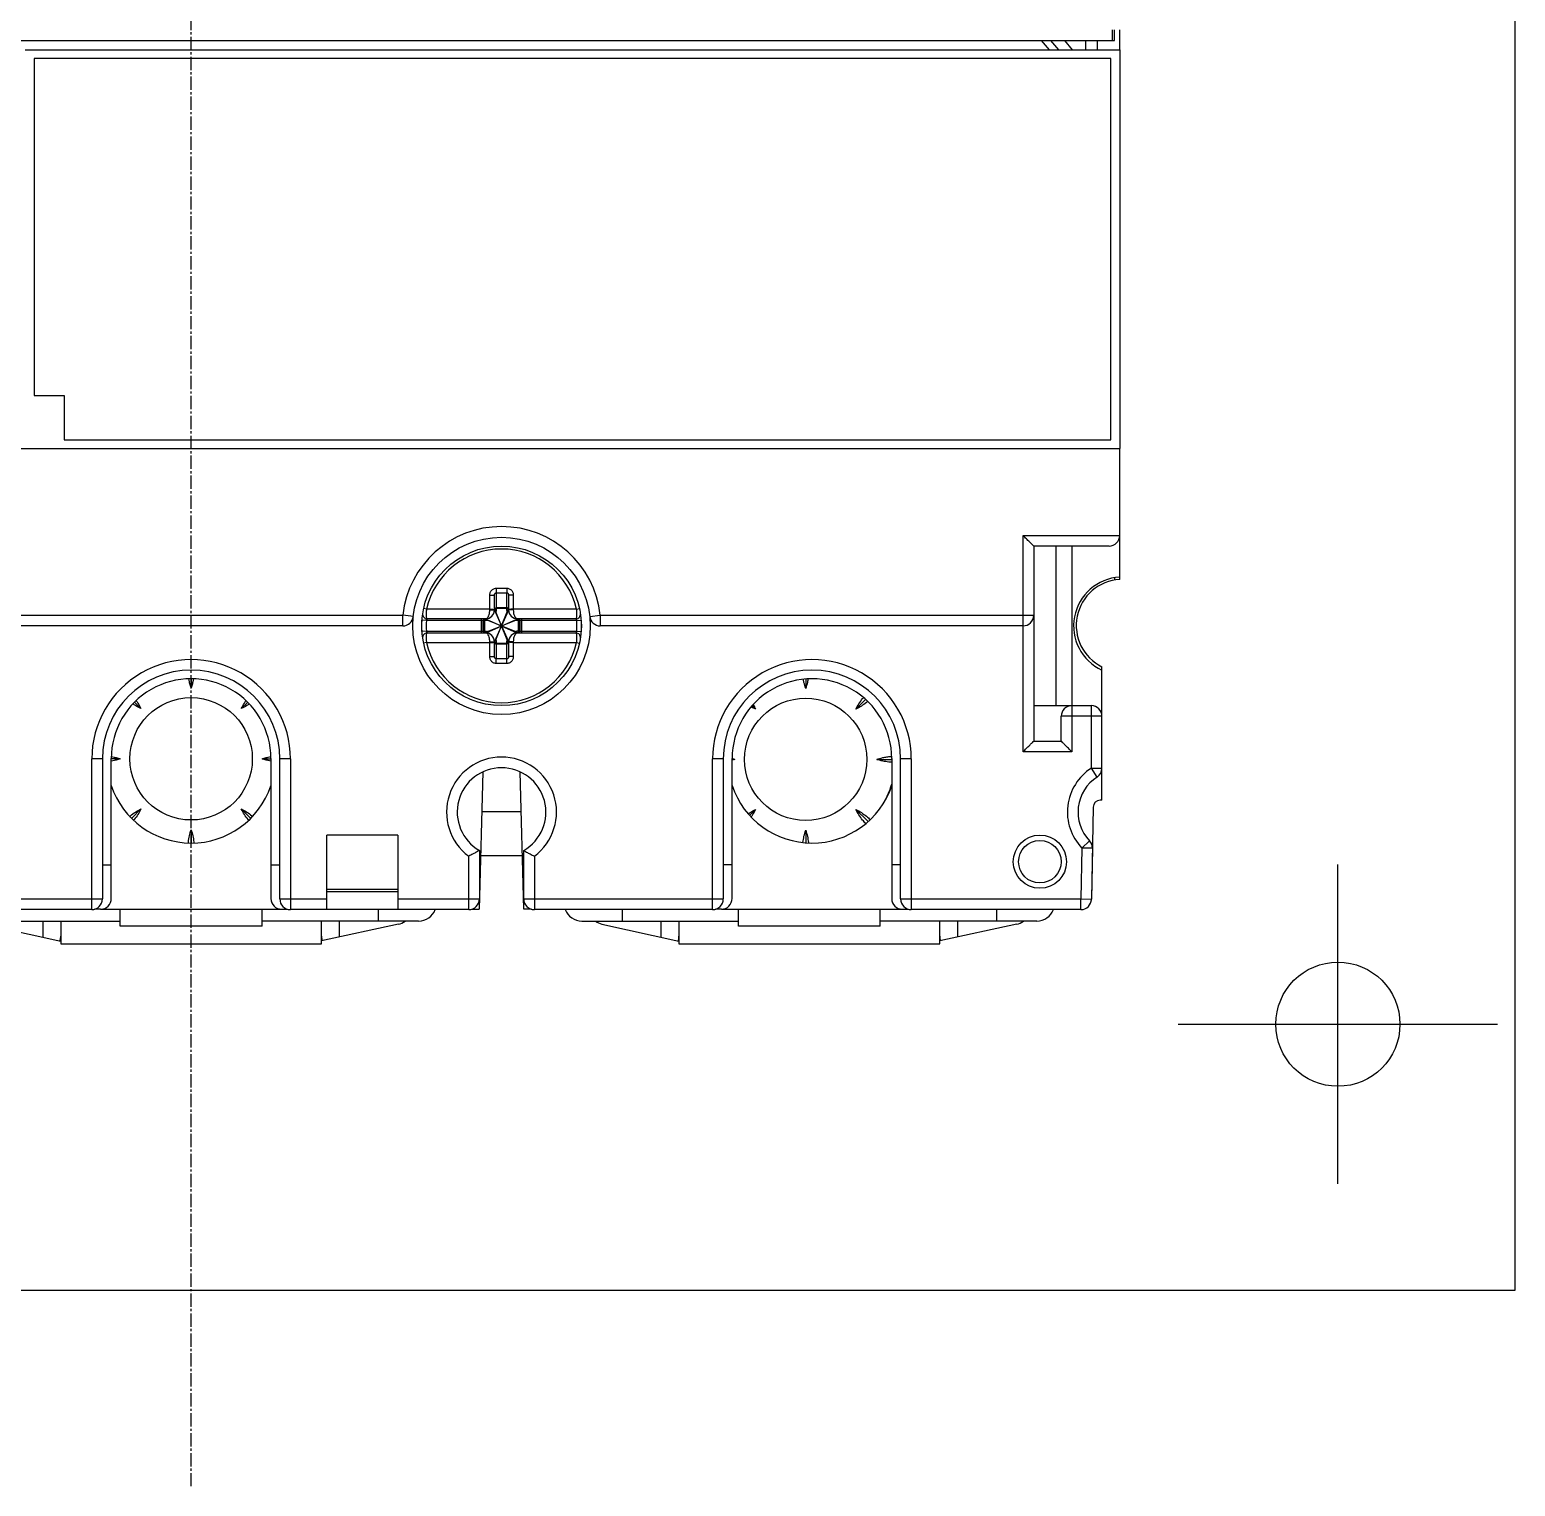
# Model space of a CAD drawing. Header units: millimetres. Extents: x -279 to 279, y -124 to 124.
# Drawn here: x 187.5 to 271.3, y -122.8 to -40.6 of the extents above; entities that cross this region are included whole.
import ezdxf

# ---------------------------------------------------------------- set-up
doc = ezdxf.new("R2010")
doc.units = ezdxf.units.MM
doc.linetypes.add('AXES2', pattern=[1.125, 0.75, -0.125, 0.125, -0.125])
doc.layers.add('AXE', color=80, linetype='AXES2')

msp = doc.modelspace()

# ---------------------------------------------------------------- linework, layer by layer
for p, q in [((248.576, -41.232), (248.576, -40.632)), ((248.676, -41.232), (248.676, -40.632)), ((248.976, -41.754), (248.976, -40.632)), ((144.676, -41.232), (248.576, -41.232)), ((187.276, -41.759), (248.976, -41.759)), ((244.556, -41.232), (244.998, -41.759)), ((245.539, -41.759), (245.097, -41.232)), ((246.323, -41.759), (245.881, -41.232)), ((247.056, -41.232), (247.056, -41.754)), ((247.726, -41.754), (247.726, -41.232)), ((248.576, -41.232), (248.676, -41.232)), ((248.976, -41.759), (248.976, -64.259)), ((248.476, -42.259), (187.776, -42.259)), ((187.776, -42.259), (187.776, -61.259)), ((248.476, -63.759), (248.476, -42.259)), ((187.776, -61.259), (189.476, -61.259)), ((189.476, -61.259), (189.476, -63.759)), ((183.976, -64.259), (248.976, -64.259)), ((189.476, -63.759), (248.476, -63.759)), ((248.976, -71.508), (248.976, -64.254)), ((243.526, -69.154), (248.976, -69.154)), ((243.526, -81.354), (243.526, -69.154)), ((248.376, -69.754), (244.126, -69.754)), ((244.126, -69.754), (244.126, -80.754)), ((245.376, -69.754), (245.376, -78.754)), ((246.271, -69.754), (246.271, -78.754)), ((248.677, -71.543), (248.677, -71.669)), ((248.976, -71.634), (248.976, -71.508)), ((213.726, -73.354), (213.726, -72.55)), ((213.826, -72.387), (213.826, -73.309)), ((214.426, -73.309), (214.426, -72.387)), ((214.526, -72.55), (214.526, -73.354)), ((149.694, -73.654), (208.559, -73.654)), ((209.155, -73.718), (208.559, -73.654)), ((208.559, -74.254), (208.559, -73.654)), ((209.896, -73.318), (209.733, -73.282)), ((213.464, -73.354), (213.726, -73.354)), ((214.512, -75.121), (213.741, -73.387)), ((213.741, -75.121), (214.512, -73.387)), ((214.445, -75.05), (213.808, -73.457)), ((213.808, -75.05), (214.445, -73.457)), ((214.426, -73.239), (213.826, -73.239)), ((214.426, -73.281), (213.826, -73.281)), ((214.789, -73.354), (214.526, -73.354)), ((218.357, -73.318), (218.52, -73.282)), ((219.098, -73.718), (219.694, -73.654)), ((219.694, -73.654), (244.126, -73.654)), ((219.694, -73.654), (219.694, -74.254)), ((208.559, -74.254), (149.694, -74.254)), ((209.887, -73.954), (209.638, -73.936)), ((209.638, -74.571), (209.638, -73.936)), ((213.182, -73.954), (209.887, -73.954)), ((213.226, -73.854), (209.926, -73.854)), ((212.996, -74.654), (212.996, -73.854)), ((213.093, -74.554), (213.093, -73.954)), ((213.115, -73.954), (213.115, -74.554)), ((213.167, -73.954), (213.167, -74.554)), ((213.259, -73.868), (214.994, -74.639)), ((213.259, -74.639), (214.994, -73.868)), ((213.33, -73.935), (214.923, -74.572)), ((213.33, -74.572), (214.923, -73.935)), ((218.326, -73.854), (215.026, -73.854)), ((218.366, -73.954), (215.071, -73.954)), ((215.086, -74.554), (215.086, -73.954)), ((215.138, -74.554), (215.138, -73.954)), ((215.16, -73.954), (215.16, -74.554)), ((215.257, -73.854), (215.257, -74.654)), ((218.366, -73.954), (218.615, -73.936)), ((218.615, -73.936), (218.615, -74.571)), ((243.526, -74.254), (219.694, -74.254)), ((209.887, -74.554), (209.638, -74.571)), ((209.896, -75.19), (209.733, -75.226)), ((209.887, -74.554), (213.182, -74.554)), ((209.926, -74.654), (213.226, -74.654)), ((213.464, -75.154), (213.726, -75.154)), ((213.726, -75.958), (213.726, -75.154)), ((213.826, -75.198), (213.826, -76.12)), ((213.826, -75.227), (214.426, -75.227)), ((213.826, -75.269), (214.426, -75.269)), ((214.426, -76.12), (214.426, -75.198)), ((214.789, -75.154), (214.526, -75.154)), ((214.526, -75.154), (214.526, -75.958)), ((215.026, -74.654), (218.326, -74.654)), ((215.071, -74.554), (218.366, -74.554)), ((218.357, -75.19), (218.52, -75.226)), ((218.366, -74.554), (218.615, -74.571)), ((247.976, -76.752), (247.976, -76.561)), ((247.976, -82.275), (247.976, -76.752)), ((196.626, -77.232), (196.626, -77.75)), ((231.273, -77.248), (231.273, -77.78)), ((193.434, -78.56), (193.796, -78.922)), ((199.456, -78.922), (199.817, -78.562)), ((234.103, -78.952), (234.649, -78.406)), ((228.25, -78.76), (228.443, -78.952)), ((244.126, -78.754), (247.376, -78.754)), ((247.976, -79.354), (245.676, -79.354)), ((245.676, -80.754), (245.676, -79.354)), ((246.276, -78.754), (246.276, -81.354)), ((247.376, -82.275), (247.376, -78.754)), ((244.126, -80.754), (245.676, -80.754)), ((191.626, -81.754), (191.026, -81.754)), ((191.026, -90.254), (191.026, -81.754)), ((191.626, -81.754), (191.626, -89.654)), ((192.124, -89.632), (192.124, -81.732)), ((192.624, -81.752), (192.124, -81.752)), ((200.629, -81.752), (201.124, -81.752)), ((201.124, -81.732), (201.124, -89.632)), ((202.226, -81.754), (201.626, -81.754)), ((201.626, -89.654), (201.626, -81.754)), ((202.226, -81.754), (202.226, -90.254)), ((226.626, -81.754), (226.026, -81.754)), ((226.026, -90.254), (226.026, -81.754)), ((226.626, -81.754), (226.626, -89.654)), ((227.124, -89.632), (227.124, -81.732)), ((227.271, -81.782), (227.124, -81.782)), ((235.275, -81.782), (236.124, -81.782)), ((236.124, -81.732), (236.124, -89.632)), ((237.226, -81.754), (236.626, -81.754)), ((236.626, -89.654), (236.626, -81.754)), ((237.226, -81.754), (237.226, -90.254)), ((246.276, -81.354), (243.526, -81.354)), ((213.073, -82.489), (212.871, -90.232)), ((215.382, -90.232), (215.179, -82.489)), ((247.376, -82.275), (247.976, -82.275)), ((247.702, -82.779), (247.376, -82.275)), ((247.976, -84.082), (247.976, -82.275)), ((193.796, -84.582), (193.268, -85.111)), ((199.456, -84.582), (199.985, -85.111)), ((247.482, -84.475), (247.392, -89.643)), ((247.976, -84.082), (247.882, -84.082)), ((213.015, -84.732), (215.238, -84.732)), ((228.443, -84.612), (228.111, -84.944)), ((234.103, -84.612), (234.787, -85.296)), ((196.626, -85.754), (196.626, -86.502)), ((208.276, -86.054), (204.276, -86.054)), ((204.276, -90.254), (204.276, -86.054)), ((208.276, -86.054), (208.276, -90.254)), ((231.273, -85.784), (231.273, -86.488)), ((212.876, -86.919), (212.876, -89.654)), ((215.376, -89.654), (215.376, -86.919)), ((246.837, -86.785), (246.787, -89.654)), ((247.272, -86.372), (246.837, -86.785)), ((247.437, -86.795), (246.837, -86.785)), ((247.437, -86.795), (247.387, -89.664)), ((191.626, -87.732), (192.124, -87.732)), ((201.124, -87.732), (201.626, -87.732)), ((212.276, -90.254), (212.276, -87.241)), ((215.303, -87.232), (212.949, -87.232)), ((215.976, -87.241), (215.976, -90.254)), ((227.124, -87.732), (226.626, -87.732)), ((236.626, -87.732), (236.124, -87.732)), ((204.276, -89.1), (208.276, -89.1)), ((208.276, -89.247), (204.276, -89.247)), ((180.376, -89.654), (191.626, -89.654)), ((191.026, -90.254), (180.976, -90.254)), ((191.524, -90.232), (191.185, -90.232)), ((201.724, -90.252), (191.524, -90.252)), ((192.626, -91.182), (192.626, -90.252)), ((200.626, -91.182), (200.626, -90.252)), ((201.626, -89.654), (204.276, -89.654)), ((201.724, -90.232), (202.068, -90.232)), ((204.276, -90.254), (202.226, -90.254)), ((204.276, -90.232), (208.276, -90.232)), ((207.177, -90.232), (207.177, -90.907)), ((208.276, -89.654), (212.876, -89.654)), ((212.276, -90.254), (208.276, -90.254)), ((212.435, -90.232), (212.871, -90.232)), ((215.376, -89.654), (226.626, -89.654)), ((215.818, -90.232), (215.382, -90.232)), ((226.026, -90.254), (215.976, -90.254)), ((220.929, -90.254), (220.929, -90.907)), ((226.524, -90.232), (226.185, -90.232)), ((236.723, -90.252), (226.524, -90.252)), ((227.479, -91.182), (227.479, -90.252)), ((235.479, -91.182), (235.479, -90.252)), ((236.626, -89.654), (246.787, -89.654)), ((236.724, -90.232), (237.068, -90.232)), ((246.787, -90.254), (237.226, -90.254)), ((242.03, -90.254), (242.03, -90.907)), ((246.787, -89.654), (247.387, -89.664)), ((246.787, -90.254), (246.787, -89.654)), ((183.801, -90.907), (192.626, -90.907)), ((184.935, -91.068), (189.276, -92.03)), ((188.276, -91.808), (188.276, -90.907)), ((189.276, -90.907), (189.276, -92.182)), ((200.626, -91.182), (192.626, -91.182)), ((209.451, -90.907), (200.626, -90.907)), ((203.976, -92.182), (203.976, -90.907)), ((208.317, -91.079), (203.976, -92.009)), ((204.976, -90.907), (204.976, -91.795)), ((218.654, -90.907), (227.479, -90.907)), ((219.788, -91.068), (224.129, -92.03)), ((223.129, -91.808), (223.129, -90.907)), ((224.129, -90.907), (224.129, -92.182)), ((235.479, -91.182), (227.479, -91.182)), ((244.304, -90.907), (235.479, -90.907)), ((238.829, -92.182), (238.829, -90.907)), ((243.17, -91.079), (238.829, -92.009)), ((239.829, -90.907), (239.829, -91.795)), ((189.276, -92.182), (203.976, -92.182)), ((224.129, -92.182), (238.829, -92.182))]:
    msp.add_line(p, q)
at = {"color": 6}
for p, q in [((261.276, -105.719), (261.276, -87.719)), ((252.276, -96.719), (270.276, -96.719))]:
    msp.add_line(p, q, dxfattribs=at)
at = {"color": 7}
msp.add_lwpolyline([(-278.724, -111.719), (271.276, -111.719), (271.276, 108.281), (-278.724, 108.281)], close=True, dxfattribs=at)
for centre, radius in [((214.126, -74.254), 5), ((214.126, -74.254), 4.5), ((196.626, -81.752), 3.45), ((231.273, -81.782), 3.45), ((244.476, -87.554), 1.5), ((244.476, -87.554), 1.2)]:
    msp.add_circle(centre, radius)
msp.add_circle((261.276, -96.719), 3.5, dxfattribs=at)
for centre, radius, start, end in [((214.126, -74.254), 5.6, 6.15064, 173.84936), ((248.376, -69.154), 0.6, -90, 0), ((214.126, -74.254), 4.333, 12.47309, 167.52691), ((249.126, -74.254), 2.75, 93.12678, -114.71985), ((249.127, -74.23), 2.6, 93.31752, -116.26191), ((209.926, -73.604), 0.25, 171.20259, -90), ((213.226, -73.354), 0.5, -90, 0), ((215.026, -73.354), 0.5, 180, -90), ((218.326, -73.604), 0.25, -90.00004, 8.79727), ((243.526, -73.654), 0.6, -90, 0), ((208.559, -73.654), 0.6, -90, -6.15064), ((214.126, -74.254), 4.25, 175.95223, -175.95223), ((214.126, -74.254), 4.25, -4.04777, 4.04777), ((219.694, -73.654), 0.6, -173.84936, -90), ((209.926, -74.904), 0.25, 89.99996, -171.20273), ((214.126, -74.254), 4.333, -167.52691, -12.47309), ((213.226, -75.154), 0.5, 0, 90), ((215.026, -75.154), 0.5, 90, 180), ((218.326, -74.904), 0.25, -8.79741, 90), ((196.626, -81.754), 5.6, 0, -179.99938), ((231.626, -81.754), 5.6, 0, -179.99938), ((196.626, -81.754), 5, 0, -180), ((231.626, -81.754), 5, 0, -180), ((196.624, -81.732), 4.5, -0.00001, -179.99616), ((231.624, -81.732), 4.5, -0.00001, -179.99616), ((246.276, -79.354), 0.6, 90, 180), ((247.376, -79.354), 0.6, 0, 90), ((214.126, -84.754), 3.1, -53.36079, -126.63921), ((214.126, -84.754), 2.5, -60, -120), ((248.976, -84.754), 2.95, 122.84513, -136.49116), ((248.976, -84.754), 2.35, 122.84532, -136.49111), ((247.376, -82.275), 0.6, -57.15468, 0), ((196.626, -81.752), 4.75, -161.42959, -18.72993), ((231.626, -81.752), 4.75, -161.42959, -18.72993), ((231.273, -81.782), 5.05, -25.8936, -16.07805), ((231.273, -81.782), 5.051, -25.53141, -16.13173), ((247.882, -84.482), 0.4, 90, 179.24815), ((246.837, -86.785), 0.6, -1, 43.50889), ((191.026, -89.654), 0.6, -90, 0), ((191.524, -89.632), 0.6, -90.05137, 0), ((201.724, -89.632), 0.6, -179.99968, -90.05105), ((202.226, -89.654), 0.6, 180, -90), ((209.451, -89.907), 1, -89.9998, -20.29161), ((212.276, -89.654), 0.6, -90, 0), ((215.976, -89.654), 0.6, 180, -90), ((218.654, -89.907), 1, -159.71201, -90), ((226.026, -89.654), 0.6, -90, 0), ((226.524, -89.632), 0.6, -90.05128, 0), ((236.724, -89.632), 0.6, -179.99968, -90.10037), ((237.226, -89.654), 0.6, 180, -90), ((244.304, -89.907), 1, -89.9998, -20.28801), ((246.787, -89.654), 0.6, -90, -1), ((246.792, -89.632), 0.6, -16.16938, -0.99996), ((208.101, -90.102), 1, -77.56824, -53.61747), ((220.004, -90.092), 1, -125.32611, -102.48908), ((242.954, -90.103), 1, -77.56824, -53.61747)]:
    msp.add_arc(centre, radius, start, end)
for points, knots in [([(244.126, -69.754), (244.117, -69.744), (244.08, -69.708), (244.001, -69.628), (243.875, -69.503), (243.712, -69.339), (243.591, -69.219), (243.526, -69.154)], [0, 0, 0, 0, 0.0402334, 0.155377, 0.3364328, 0.573722, 0.8485282, 0.8485282, 0.8485282, 0.8485282]), ([(213.464, -72.516), (213.464, -72.494), (213.468, -72.445), (213.487, -72.372), (213.524, -72.298), (213.579, -72.229), (213.651, -72.173), (213.734, -72.139), (213.792, -72.13), (213.821, -72.13)], [0, 0, 0, 0, 0.0686055, 0.1439426, 0.226554, 0.3151503, 0.4062368, 0.4967444, 0.5814957, 0.5814957, 0.5814957, 0.5814957]), ([(213.464, -72.516), (213.497, -72.516), (213.558, -72.517), (213.643, -72.524), (213.69, -72.532), (213.726, -72.542), (213.726, -72.55)], [0, 0, 0, 0, 0.0995172, 0.1852358, 0.2437846, 0.2679334, 0.2679334, 0.2679334, 0.2679334]), ([(213.464, -73.318), (213.464, -73.236), (213.464, -73.065), (213.464, -72.798), (213.464, -72.612), (213.464, -72.516)], [0, 0, 0, 0, 0.2451334, 0.5135022, 0.8014853, 0.8014853, 0.8014853, 0.8014853]), ([(213.726, -72.55), (213.726, -72.54), (213.728, -72.52), (213.733, -72.49), (213.743, -72.46), (213.758, -72.431), (213.778, -72.407), (213.801, -72.392), (213.818, -72.388), (213.826, -72.387)], [0, 0, 0, 0, 0.0284303, 0.0592124, 0.0918038, 0.1246929, 0.1556434, 0.1834244, 0.2075979, 0.2075979, 0.2075979, 0.2075979]), ([(213.821, -72.13), (213.888, -72.129), (214.024, -72.128), (214.228, -72.128), (214.364, -72.129), (214.432, -72.13)], [0, 0, 0, 0, 0.2025636, 0.4076196, 0.6117272, 0.6117272, 0.6117272, 0.6117272]), ([(213.821, -72.13), (213.821, -72.163), (213.822, -72.227), (213.824, -72.313), (213.825, -72.365), (213.826, -72.387)], [0, 0, 0, 0, 0.1001381, 0.1907363, 0.2572488, 0.2572488, 0.2572488, 0.2572488]), ([(213.826, -72.387), (213.893, -72.386), (214.026, -72.385), (214.226, -72.385), (214.36, -72.386), (214.426, -72.387)], [0, 0, 0, 0, 0.1989894, 0.3995198, 0.6000139, 0.6000139, 0.6000139, 0.6000139]), ([(214.432, -72.13), (214.432, -72.163), (214.431, -72.227), (214.429, -72.313), (214.428, -72.365), (214.426, -72.387)], [0, 0, 0, 0, 0.1001378, 0.190736, 0.257248, 0.257248, 0.257248, 0.257248]), ([(214.426, -72.387), (214.434, -72.388), (214.452, -72.392), (214.475, -72.407), (214.495, -72.431), (214.51, -72.459), (214.52, -72.49), (214.525, -72.52), (214.526, -72.54), (214.526, -72.55)], [0, 0, 0, 0, 0.0240864, 0.0517359, 0.0826458, 0.1155786, 0.1482428, 0.1791, 0.2075994, 0.2075994, 0.2075994, 0.2075994]), ([(214.432, -72.13), (214.46, -72.13), (214.519, -72.139), (214.601, -72.173), (214.674, -72.228), (214.729, -72.297), (214.766, -72.372), (214.785, -72.445), (214.789, -72.494), (214.789, -72.516)], [0, 0, 0, 0, 0.0844544, 0.1745763, 0.2656171, 0.3543791, 0.4371975, 0.5127248, 0.5814975, 0.5814975, 0.5814975, 0.5814975]), ([(214.789, -72.516), (214.756, -72.516), (214.695, -72.517), (214.61, -72.524), (214.563, -72.532), (214.526, -72.542), (214.526, -72.55)], [0, 0, 0, 0, 0.0995172, 0.1852358, 0.2437845, 0.2679333, 0.2679333, 0.2679333, 0.2679333]), ([(214.789, -72.516), (214.789, -72.614), (214.789, -72.8), (214.789, -73.068), (214.789, -73.237), (214.789, -73.318)], [0, 0, 0, 0, 0.2923982, 0.5595968, 0.8014853, 0.8014853, 0.8014853, 0.8014853]), ([(209.896, -73.318), (209.892, -73.351), (209.884, -73.42), (209.878, -73.524), (209.876, -73.627), (209.879, -73.718), (209.89, -73.789), (209.901, -73.834), (209.919, -73.854), (209.926, -73.854)], [0, 0, 0, 0, 0.1011592, 0.2076643, 0.3132474, 0.407516, 0.4809532, 0.526858, 0.54949, 0.54949, 0.54949, 0.54949]), ([(213.464, -73.318), (213.369, -73.318), (213.174, -73.318), (212.87, -73.318), (212.54, -73.318), (212.178, -73.318), (211.783, -73.318), (211.356, -73.318), (210.897, -73.318), (210.407, -73.318), (210.07, -73.318), (209.896, -73.318)], [0, 0, 0, 0, 0.284634, 0.583745, 0.912593, 1.274918, 1.670146, 2.09758, 2.55637, 3.046106, 3.56801, 3.56801, 3.56801, 3.56801]), ([(213.226, -73.854), (213.255, -73.854), (213.319, -73.825), (213.383, -73.737), (213.431, -73.62), (213.458, -73.489), (213.464, -73.398), (213.464, -73.354)], [0, 0, 0, 0, 0.0857154, 0.1935589, 0.3219294, 0.4600473, 0.5939554, 0.5939554, 0.5939554, 0.5939554]), ([(213.464, -73.354), (213.464, -73.348), (213.464, -73.336), (213.464, -73.324), (213.464, -73.318)], [0, 0, 0, 0, 0.01817785, 0.03583874, 0.03583874, 0.03583874, 0.03583874]), ([(213.563, -73.319), (213.592, -73.319), (213.644, -73.32), (213.686, -73.33), (213.726, -73.329), (213.726, -73.336)], [0, 0, 0, 0, 0.08551, 0.1433196, 0.1647829, 0.1647829, 0.1647829, 0.1647829]), ([(213.716, -73.457), (213.717, -73.449), (213.72, -73.436), (213.725, -73.416), (213.731, -73.399), (213.737, -73.389), (213.741, -73.387)], [0, 0, 0, 0, 0.02227813, 0.04272751, 0.06093428, 0.07551171, 0.07551171, 0.07551171, 0.07551171]), ([(213.726, -73.325), (213.726, -73.317), (213.742, -73.297), (213.769, -73.288), (213.787, -73.284), (213.792, -73.283)], [0, 0, 0, 0, 0.02606707, 0.06616314, 0.08229637, 0.08229637, 0.08229637, 0.08229637]), ([(213.726, -73.354), (213.726, -73.345), (213.742, -73.325), (213.769, -73.316), (213.787, -73.313), (213.792, -73.312)], [0, 0, 0, 0, 0.026066, 0.06616128, 0.0822948, 0.0822948, 0.0822948, 0.0822948]), ([(213.808, -73.457), (213.804, -73.448), (213.797, -73.432), (213.785, -73.411), (213.771, -73.394), (213.758, -73.384), (213.749, -73.384), (213.746, -73.384)], [0, 0, 0, 0, 0.0283478, 0.0532815, 0.0748872, 0.0920764, 0.1014859, 0.1014859, 0.1014859, 0.1014859]), ([(213.762, -73.259), (213.766, -73.256), (213.776, -73.25), (213.787, -73.246), (213.792, -73.244)], [0, 0, 0, 0, 0.01681323, 0.03392807, 0.03392807, 0.03392807, 0.03392807]), ([(213.826, -73.309), (213.826, -73.334), (213.823, -73.384), (213.814, -73.433), (213.808, -73.457)], [0, 0, 0, 0, 0.0754848, 0.149718, 0.149718, 0.149718, 0.149718]), ([(214.445, -73.457), (214.439, -73.433), (214.43, -73.384), (214.426, -73.334), (214.426, -73.309)], [0, 0, 0, 0, 0.0742087, 0.149722, 0.149722, 0.149722, 0.149722]), ([(214.526, -73.325), (214.526, -73.317), (214.511, -73.297), (214.485, -73.288), (214.466, -73.284), (214.461, -73.283)], [0, 0, 0, 0, 0.02575795, 0.06597454, 0.08217418, 0.08217418, 0.08217418, 0.08217418]), ([(214.526, -73.354), (214.526, -73.345), (214.51, -73.325), (214.484, -73.316), (214.466, -73.313), (214.461, -73.312)], [0, 0, 0, 0, 0.02606707, 0.06616314, 0.08229636, 0.08229636, 0.08229636, 0.08229636]), ([(214.512, -73.387), (214.508, -73.384), (214.496, -73.382), (214.482, -73.394), (214.472, -73.406), (214.467, -73.414), (214.465, -73.416)], [0, 0, 0, 0, 0.01414489, 0.0314115, 0.05261127, 0.06060314, 0.06060314, 0.06060314, 0.06060314]), ([(214.537, -73.457), (214.536, -73.45), (214.533, -73.436), (214.528, -73.416), (214.522, -73.399), (214.516, -73.389), (214.512, -73.387)], [0, 0, 0, 0, 0.02223904, 0.04270095, 0.06093086, 0.07551201, 0.07551201, 0.07551201, 0.07551201]), ([(214.69, -73.319), (214.661, -73.319), (214.609, -73.32), (214.567, -73.33), (214.526, -73.329), (214.526, -73.336)], [0, 0, 0, 0, 0.0855099, 0.1433196, 0.1647829, 0.1647829, 0.1647829, 0.1647829]), ([(218.357, -73.318), (218.183, -73.318), (217.846, -73.318), (217.356, -73.318), (216.897, -73.318), (216.47, -73.318), (216.075, -73.318), (215.713, -73.318), (215.383, -73.318), (215.079, -73.318), (214.884, -73.318), (214.789, -73.318)], [0, 0, 0, 0, 0.521932, 1.011689, 1.470493, 1.89794, 2.293184, 2.655521, 2.984393, 3.283507, 3.56801, 3.56801, 3.56801, 3.56801]), ([(214.789, -73.318), (214.789, -73.324), (214.789, -73.336), (214.789, -73.348), (214.789, -73.354)], [0, 0, 0, 0, 0.01766099, 0.03583874, 0.03583874, 0.03583874, 0.03583874]), ([(214.789, -73.354), (214.789, -73.398), (214.795, -73.489), (214.822, -73.62), (214.869, -73.737), (214.934, -73.825), (214.998, -73.854), (215.026, -73.854)], [0, 0, 0, 0, 0.1339076, 0.2720257, 0.4003964, 0.5082394, 0.5939557, 0.5939557, 0.5939557, 0.5939557]), ([(218.326, -73.854), (218.334, -73.854), (218.352, -73.834), (218.363, -73.789), (218.374, -73.718), (218.377, -73.627), (218.375, -73.524), (218.369, -73.42), (218.361, -73.351), (218.357, -73.318)], [0, 0, 0, 0, 0.022622, 0.0685253, 0.1419848, 0.236287, 0.3418926, 0.4483892, 0.5494906, 0.5494906, 0.5494906, 0.5494906]), ([(209.926, -73.854), (209.923, -73.859), (209.917, -73.872), (209.906, -73.895), (209.896, -73.923), (209.89, -73.943), (209.887, -73.954)], [0, 0, 0, 0, 0.0187148, 0.0440151, 0.0759374, 0.1077522, 0.1077522, 0.1077522, 0.1077522]), ([(213.156, -73.86), (213.151, -73.862), (213.131, -73.872), (213.11, -73.893), (213.1, -73.914), (213.099, -73.92)], [0, 0, 0, 0, 0.01694014, 0.06782964, 0.08515314, 0.08515314, 0.08515314, 0.08515314]), ([(213.149, -73.877), (213.141, -73.885), (213.13, -73.898), (213.123, -73.914), (213.121, -73.92)], [0, 0, 0, 0, 0.03424847, 0.05157209, 0.05157209, 0.05157209, 0.05157209]), ([(213.211, -73.854), (213.195, -73.854), (213.172, -73.86), (213.154, -73.873), (213.149, -73.877)], [0, 0, 0, 0, 0.05012009, 0.06715642, 0.06715642, 0.06715642, 0.06715642]), ([(213.211, -73.854), (213.203, -73.854), (213.183, -73.87), (213.174, -73.896), (213.17, -73.914), (213.17, -73.919)], [0, 0, 0, 0, 0.02574366, 0.06591584, 0.08212123, 0.08212123, 0.08212123, 0.08212123]), ([(213.33, -73.935), (213.306, -73.941), (213.257, -73.951), (213.207, -73.954), (213.182, -73.954)], [0, 0, 0, 0, 0.0741826, 0.1497294, 0.1497294, 0.1497294, 0.1497294]), ([(213.226, -73.854), (213.218, -73.854), (213.198, -73.87), (213.189, -73.896), (213.185, -73.914), (213.185, -73.92)], [0, 0, 0, 0, 0.02606707, 0.06616314, 0.08229636, 0.08229636, 0.08229636, 0.08229636]), ([(213.259, -73.868), (213.257, -73.872), (213.255, -73.884), (213.262, -73.893), (213.266, -73.897)], [0, 0, 0, 0, 0.01414468, 0.03141043, 0.03141043, 0.03141043, 0.03141043]), ([(213.329, -73.843), (213.322, -73.845), (213.308, -73.848), (213.289, -73.853), (213.272, -73.858), (213.262, -73.864), (213.259, -73.868)], [0, 0, 0, 0, 0.02223725, 0.04269836, 0.06092843, 0.07550805, 0.07550805, 0.07550805, 0.07550805]), ([(213.266, -73.897), (213.271, -73.902), (213.283, -73.912), (213.297, -73.92), (213.304, -73.923)], [0, 0, 0, 0, 0.02119907, 0.04643887, 0.04643887, 0.04643887, 0.04643887]), ([(214.923, -73.843), (214.931, -73.845), (214.945, -73.848), (214.964, -73.853), (214.981, -73.858), (214.991, -73.864), (214.994, -73.868)], [0, 0, 0, 0, 0.02227705, 0.04272547, 0.06093149, 0.07550845, 0.07550845, 0.07550845, 0.07550845]), ([(214.923, -73.935), (214.932, -73.932), (214.948, -73.924), (214.97, -73.912), (214.986, -73.899), (214.997, -73.885), (214.997, -73.876), (214.996, -73.873)], [0, 0, 0, 0, 0.0283477, 0.0532806, 0.0748854, 0.0920738, 0.1014832, 0.1014832, 0.1014832, 0.1014832]), ([(215.071, -73.954), (215.046, -73.954), (214.996, -73.951), (214.947, -73.941), (214.923, -73.935)], [0, 0, 0, 0, 0.0755715, 0.1497317, 0.1497317, 0.1497317, 0.1497317]), ([(215.026, -73.854), (215.035, -73.854), (215.055, -73.87), (215.064, -73.896), (215.068, -73.914), (215.068, -73.92)], [0, 0, 0, 0, 0.02606593, 0.06616117, 0.08229471, 0.08229471, 0.08229471, 0.08229471]), ([(215.042, -73.854), (215.058, -73.854), (215.081, -73.86), (215.099, -73.873), (215.103, -73.877)], [0, 0, 0, 0, 0.04960304, 0.06665907, 0.06665907, 0.06665907, 0.06665907]), ([(215.042, -73.854), (215.05, -73.854), (215.07, -73.87), (215.079, -73.896), (215.083, -73.914), (215.083, -73.92)], [0, 0, 0, 0, 0.02606707, 0.06616314, 0.08229636, 0.08229636, 0.08229636, 0.08229636]), ([(215.112, -73.867), (215.126, -73.876), (215.143, -73.893), (215.152, -73.914), (215.154, -73.92)], [0, 0, 0, 0, 0.05088955, 0.06821316, 0.06821316, 0.06821316, 0.06821316]), ([(215.115, -73.889), (215.119, -73.894), (215.125, -73.903), (215.13, -73.914), (215.132, -73.919)], [0, 0, 0, 0, 0.01735271, 0.03476827, 0.03476827, 0.03476827, 0.03476827]), ([(218.366, -73.954), (218.363, -73.943), (218.357, -73.923), (218.347, -73.895), (218.336, -73.872), (218.329, -73.859), (218.326, -73.854)], [0, 0, 0, 0, 0.0318147, 0.0637371, 0.0890374, 0.1077522, 0.1077522, 0.1077522, 0.1077522]), ([(209.926, -74.654), (209.919, -74.654), (209.901, -74.674), (209.89, -74.719), (209.879, -74.79), (209.876, -74.881), (209.878, -74.983), (209.884, -75.087), (209.892, -75.156), (209.896, -75.19)], [0, 0, 0, 0, 0.0226221, 0.0685253, 0.1419848, 0.236287, 0.3418926, 0.4483892, 0.5494906, 0.5494906, 0.5494906, 0.5494906]), ([(209.887, -74.554), (209.89, -74.564), (209.896, -74.584), (209.906, -74.612), (209.917, -74.635), (209.923, -74.648), (209.926, -74.654)], [0, 0, 0, 0, 0.0318147, 0.0637371, 0.0890374, 0.1077522, 0.1077522, 0.1077522, 0.1077522]), ([(209.896, -75.19), (210.07, -75.19), (210.407, -75.19), (210.897, -75.19), (211.356, -75.19), (211.783, -75.19), (212.178, -75.19), (212.54, -75.19), (212.87, -75.19), (213.174, -75.19), (213.369, -75.19), (213.464, -75.19)], [0, 0, 0, 0, 0.521932, 1.011689, 1.470493, 1.89794, 2.293184, 2.655521, 2.984393, 3.283507, 3.56801, 3.56801, 3.56801, 3.56801]), ([(213.141, -74.64), (213.126, -74.632), (213.11, -74.614), (213.1, -74.593), (213.099, -74.588)], [0, 0, 0, 0, 0.05088955, 0.06821316, 0.06821316, 0.06821316, 0.06821316]), ([(213.138, -74.618), (213.134, -74.614), (213.127, -74.604), (213.123, -74.594), (213.121, -74.588)], [0, 0, 0, 0, 0.01735271, 0.03476827, 0.03476827, 0.03476827, 0.03476827]), ([(213.211, -74.654), (213.195, -74.654), (213.172, -74.647), (213.154, -74.634), (213.15, -74.631)], [0, 0, 0, 0, 0.04960304, 0.06665908, 0.06665908, 0.06665908, 0.06665908]), ([(213.211, -74.654), (213.203, -74.654), (213.183, -74.638), (213.174, -74.612), (213.17, -74.593), (213.169, -74.588)], [0, 0, 0, 0, 0.02606707, 0.06616314, 0.08229637, 0.08229637, 0.08229637, 0.08229637]), ([(213.182, -74.554), (213.207, -74.554), (213.257, -74.557), (213.306, -74.566), (213.33, -74.572)], [0, 0, 0, 0, 0.0755715, 0.1497317, 0.1497317, 0.1497317, 0.1497317]), ([(213.226, -74.654), (213.218, -74.654), (213.198, -74.638), (213.189, -74.612), (213.185, -74.593), (213.185, -74.588)], [0, 0, 0, 0, 0.02606593, 0.06616117, 0.08229471, 0.08229471, 0.08229471, 0.08229471]), ([(213.464, -75.154), (213.464, -75.109), (213.458, -75.018), (213.431, -74.887), (213.383, -74.771), (213.319, -74.683), (213.255, -74.654), (213.226, -74.654)], [0, 0, 0, 0, 0.1339076, 0.2720257, 0.4003964, 0.5082394, 0.5939557, 0.5939557, 0.5939557, 0.5939557]), ([(213.33, -74.572), (213.321, -74.576), (213.305, -74.583), (213.283, -74.596), (213.267, -74.609), (213.256, -74.622), (213.256, -74.632), (213.257, -74.635)], [0, 0, 0, 0, 0.0283477, 0.0532806, 0.0748854, 0.0920739, 0.1014832, 0.1014832, 0.1014832, 0.1014832]), ([(213.329, -74.664), (213.322, -74.663), (213.308, -74.66), (213.289, -74.655), (213.272, -74.649), (213.262, -74.643), (213.259, -74.639)], [0, 0, 0, 0, 0.02227705, 0.04272547, 0.06093149, 0.07550845, 0.07550845, 0.07550845, 0.07550845]), ([(213.464, -75.19), (213.464, -75.184), (213.464, -75.172), (213.464, -75.16), (213.464, -75.154)], [0, 0, 0, 0, 0.01766099, 0.03583874, 0.03583874, 0.03583874, 0.03583874]), ([(213.464, -75.991), (213.464, -75.962), (213.464, -75.903), (213.464, -75.809), (213.464, -75.706), (213.464, -75.594), (213.464, -75.47), (213.464, -75.334), (213.464, -75.239), (213.464, -75.19)], [0, 0, 0, 0, 0.0858183, 0.1792338, 0.2814322, 0.3935658, 0.516742, 0.6522102, 0.8014853, 0.8014853, 0.8014853, 0.8014853]), ([(213.563, -75.189), (213.592, -75.188), (213.641, -75.189), (213.69, -75.176), (213.721, -75.18), (213.725, -75.175)], [0, 0, 0, 0, 0.0855099, 0.1433196, 0.1628273, 0.1628273, 0.1628273, 0.1628273]), ([(213.716, -75.051), (213.717, -75.058), (213.72, -75.072), (213.725, -75.092), (213.731, -75.108), (213.737, -75.118), (213.741, -75.121)], [0, 0, 0, 0, 0.02223797, 0.04270049, 0.06093265, 0.07551204, 0.07551204, 0.07551204, 0.07551204]), ([(213.726, -75.154), (213.726, -75.162), (213.742, -75.182), (213.769, -75.191), (213.787, -75.195), (213.792, -75.196)], [0, 0, 0, 0, 0.02606706, 0.06616314, 0.08229636, 0.08229636, 0.08229636, 0.08229636]), ([(213.726, -75.182), (213.726, -75.191), (213.742, -75.211), (213.768, -75.219), (213.787, -75.223), (213.792, -75.224)], [0, 0, 0, 0, 0.02575795, 0.06597454, 0.08217418, 0.08217418, 0.08217418, 0.08217418]), ([(213.741, -75.121), (213.745, -75.124), (213.757, -75.125), (213.769, -75.115), (213.776, -75.107), (213.779, -75.104)], [0, 0, 0, 0, 0.01414489, 0.03141149, 0.04509897, 0.04509897, 0.04509897, 0.04509897]), ([(213.779, -75.104), (213.78, -75.102), (213.783, -75.098), (213.786, -75.093), (213.788, -75.091)], [0, 0, 0, 0, 0.00753388, 0.01552575, 0.01552575, 0.01552575, 0.01552575]), ([(213.808, -75.05), (213.814, -75.074), (213.823, -75.123), (213.826, -75.173), (213.826, -75.198)], [0, 0, 0, 0, 0.0742087, 0.149722, 0.149722, 0.149722, 0.149722]), ([(214.426, -75.198), (214.426, -75.173), (214.43, -75.123), (214.439, -75.074), (214.445, -75.05)], [0, 0, 0, 0, 0.0754848, 0.149718, 0.149718, 0.149718, 0.149718]), ([(214.445, -75.05), (214.449, -75.059), (214.456, -75.075), (214.468, -75.097), (214.482, -75.113), (214.495, -75.124), (214.504, -75.124), (214.507, -75.123)], [0, 0, 0, 0, 0.0283478, 0.0532815, 0.0748872, 0.0920764, 0.1014859, 0.1014859, 0.1014859, 0.1014859]), ([(214.526, -75.154), (214.526, -75.162), (214.51, -75.182), (214.484, -75.191), (214.466, -75.195), (214.461, -75.196)], [0, 0, 0, 0, 0.026066, 0.06616128, 0.0822948, 0.0822948, 0.0822948, 0.0822948]), ([(214.526, -75.182), (214.526, -75.191), (214.51, -75.211), (214.484, -75.22), (214.466, -75.223), (214.461, -75.224)], [0, 0, 0, 0, 0.02606707, 0.06616314, 0.08229636, 0.08229636, 0.08229636, 0.08229636]), ([(214.491, -75.248), (214.486, -75.252), (214.477, -75.258), (214.466, -75.262), (214.461, -75.263)], [0, 0, 0, 0, 0.01681323, 0.03392807, 0.03392807, 0.03392807, 0.03392807]), ([(214.537, -75.051), (214.536, -75.058), (214.533, -75.072), (214.528, -75.092), (214.522, -75.108), (214.516, -75.118), (214.512, -75.121)], [0, 0, 0, 0, 0.02227813, 0.04272751, 0.06093428, 0.07551171, 0.07551171, 0.07551171, 0.07551171]), ([(214.69, -75.189), (214.661, -75.188), (214.612, -75.189), (214.562, -75.176), (214.532, -75.18), (214.528, -75.175)], [0, 0, 0, 0, 0.08551, 0.1433196, 0.1628273, 0.1628273, 0.1628273, 0.1628273]), ([(215.026, -74.654), (214.998, -74.654), (214.934, -74.683), (214.869, -74.771), (214.822, -74.887), (214.795, -75.018), (214.789, -75.109), (214.789, -75.154)], [0, 0, 0, 0, 0.0857154, 0.1935589, 0.3219294, 0.4600473, 0.5939554, 0.5939554, 0.5939554, 0.5939554]), ([(214.789, -75.154), (214.789, -75.16), (214.789, -75.172), (214.789, -75.184), (214.789, -75.19)], [0, 0, 0, 0, 0.01817785, 0.03583874, 0.03583874, 0.03583874, 0.03583874]), ([(214.789, -75.19), (214.884, -75.19), (215.079, -75.19), (215.383, -75.19), (215.713, -75.19), (216.075, -75.19), (216.47, -75.19), (216.897, -75.19), (217.356, -75.19), (217.846, -75.19), (218.183, -75.19), (218.357, -75.19)], [0, 0, 0, 0, 0.284634, 0.583745, 0.912593, 1.274918, 1.670146, 2.09758, 2.55637, 3.046106, 3.56801, 3.56801, 3.56801, 3.56801]), ([(214.789, -75.19), (214.789, -75.24), (214.789, -75.335), (214.789, -75.472), (214.789, -75.596), (214.789, -75.708), (214.789, -75.81), (214.789, -75.903), (214.789, -75.963), (214.789, -75.991)], [0, 0, 0, 0, 0.1507243, 0.2867075, 0.4100161, 0.5219337, 0.6236486, 0.7164144, 0.8014853, 0.8014853, 0.8014853, 0.8014853]), ([(215.071, -74.554), (215.046, -74.554), (214.996, -74.557), (214.947, -74.566), (214.923, -74.572)], [0, 0, 0, 0, 0.0753321, 0.1496914, 0.1496914, 0.1496914, 0.1496914]), ([(214.923, -74.664), (214.931, -74.663), (214.945, -74.66), (214.964, -74.655), (214.981, -74.649), (214.991, -74.643), (214.994, -74.639)], [0, 0, 0, 0, 0.02221081, 0.04255589, 0.06104522, 0.07551541, 0.07551541, 0.07551541, 0.07551541]), ([(214.987, -74.611), (214.982, -74.606), (214.97, -74.596), (214.957, -74.588), (214.949, -74.584)], [0, 0, 0, 0, 0.02091191, 0.04607775, 0.04607775, 0.04607775, 0.04607775]), ([(214.994, -74.639), (214.996, -74.635), (214.998, -74.623), (214.991, -74.615), (214.987, -74.611)], [0, 0, 0, 0, 0.01458251, 0.03123653, 0.03123653, 0.03123653, 0.03123653]), ([(215.071, -74.554), (215.071, -74.571), (215.068, -74.601), (215.055, -74.636), (215.04, -74.65), (215.034, -74.652)], [0, 0, 0, 0, 0.050359, 0.0904545, 0.1092398, 0.1092398, 0.1092398, 0.1092398]), ([(215.086, -74.554), (215.086, -74.571), (215.083, -74.601), (215.07, -74.636), (215.055, -74.65), (215.049, -74.652)], [0, 0, 0, 0, 0.0503577, 0.0904538, 0.1092396, 0.1092396, 0.1092396, 0.1092396]), ([(215.138, -74.554), (215.138, -74.571), (215.129, -74.606), (215.096, -74.64), (215.069, -74.65), (215.058, -74.652)], [0, 0, 0, 0, 0.0519316, 0.1030547, 0.1364663, 0.1364663, 0.1364663, 0.1364663]), ([(215.16, -74.554), (215.16, -74.571), (215.151, -74.606), (215.115, -74.644), (215.08, -74.654), (215.064, -74.654)], [0, 0, 0, 0, 0.0516475, 0.1025371, 0.1526572, 0.1526572, 0.1526572, 0.1526572]), ([(218.326, -74.654), (218.329, -74.649), (218.336, -74.636), (218.346, -74.613), (218.357, -74.585), (218.363, -74.564), (218.366, -74.554)], [0, 0, 0, 0, 0.0178792, 0.0426, 0.0748566, 0.1077504, 0.1077504, 0.1077504, 0.1077504]), ([(218.357, -75.19), (218.361, -75.156), (218.369, -75.087), (218.375, -74.983), (218.377, -74.881), (218.374, -74.79), (218.363, -74.719), (218.352, -74.674), (218.334, -74.654), (218.326, -74.654)], [0, 0, 0, 0, 0.1011592, 0.2076643, 0.3132474, 0.407516, 0.4809532, 0.526858, 0.54949, 0.54949, 0.54949, 0.54949]), ([(213.464, -75.991), (213.497, -75.991), (213.558, -75.99), (213.643, -75.984), (213.69, -75.975), (213.726, -75.966), (213.726, -75.958)], [0, 0, 0, 0, 0.0995172, 0.1852358, 0.2437845, 0.2679333, 0.2679333, 0.2679333, 0.2679333]), ([(213.821, -76.377), (213.792, -76.377), (213.734, -76.369), (213.652, -76.334), (213.579, -76.279), (213.524, -76.21), (213.487, -76.136), (213.468, -76.062), (213.464, -76.014), (213.464, -75.991)], [0, 0, 0, 0, 0.0844544, 0.1745763, 0.2656171, 0.3543791, 0.4371975, 0.5127248, 0.5814975, 0.5814975, 0.5814975, 0.5814975]), ([(213.826, -76.12), (213.818, -76.12), (213.801, -76.116), (213.778, -76.1), (213.758, -76.077), (213.743, -76.048), (213.733, -76.017), (213.728, -75.987), (213.726, -75.967), (213.726, -75.958)], [0, 0, 0, 0, 0.0240864, 0.0517359, 0.0826458, 0.1155786, 0.1482428, 0.1791, 0.2075994, 0.2075994, 0.2075994, 0.2075994]), ([(213.821, -76.377), (213.821, -76.344), (213.822, -76.281), (213.824, -76.195), (213.825, -76.142), (213.826, -76.12)], [0, 0, 0, 0, 0.1001378, 0.190736, 0.257248, 0.257248, 0.257248, 0.257248]), ([(214.426, -76.12), (214.36, -76.121), (214.226, -76.122), (214.026, -76.122), (213.893, -76.121), (213.826, -76.12)], [0, 0, 0, 0, 0.2005115, 0.4010562, 0.6000139, 0.6000139, 0.6000139, 0.6000139]), ([(214.526, -75.958), (214.526, -75.967), (214.525, -75.987), (214.52, -76.017), (214.51, -76.048), (214.495, -76.077), (214.475, -76.1), (214.452, -76.116), (214.435, -76.12), (214.426, -76.12)], [0, 0, 0, 0, 0.0284303, 0.0592124, 0.0918038, 0.1246929, 0.1556434, 0.1834244, 0.2075979, 0.2075979, 0.2075979, 0.2075979]), ([(214.432, -76.377), (214.432, -76.344), (214.431, -76.281), (214.429, -76.195), (214.428, -76.142), (214.426, -76.12)], [0, 0, 0, 0, 0.1001381, 0.1907363, 0.2572488, 0.2572488, 0.2572488, 0.2572488]), ([(214.789, -75.991), (214.789, -76.014), (214.785, -76.062), (214.766, -76.135), (214.729, -76.21), (214.674, -76.279), (214.602, -76.334), (214.519, -76.369), (214.461, -76.377), (214.432, -76.377)], [0, 0, 0, 0, 0.0686055, 0.1439426, 0.226554, 0.3151503, 0.4062368, 0.4967444, 0.5814957, 0.5814957, 0.5814957, 0.5814957]), ([(214.789, -75.991), (214.756, -75.991), (214.695, -75.99), (214.61, -75.984), (214.563, -75.975), (214.526, -75.966), (214.526, -75.958)], [0, 0, 0, 0, 0.0995172, 0.1852358, 0.2437846, 0.2679334, 0.2679334, 0.2679334, 0.2679334]), ([(214.432, -76.377), (214.364, -76.378), (214.228, -76.379), (214.024, -76.379), (213.888, -76.378), (213.821, -76.377)], [0, 0, 0, 0, 0.2041251, 0.409196, 0.6117272, 0.6117272, 0.6117272, 0.6117272]), ([(196.558, -77.526), (196.548, -77.488), (196.525, -77.393), (196.507, -77.296), (196.497, -77.238)], [0, 0, 0, 0, 0.1173499, 0.2939294, 0.2939294, 0.2939294, 0.2939294]), ([(196.756, -77.238), (196.746, -77.296), (196.728, -77.393), (196.705, -77.488), (196.695, -77.526)], [0, 0, 0, 0, 0.1766847, 0.2939647, 0.2939647, 0.2939647, 0.2939647]), ([(231.273, -77.78), (231.233, -77.669), (231.185, -77.497), (231.152, -77.322), (231.142, -77.262)], [0, 0, 0, 0, 0.3517875, 0.534926, 0.534926, 0.534926, 0.534926]), ([(231.406, -77.242), (231.396, -77.309), (231.362, -77.491), (231.312, -77.67), (231.273, -77.78)], [0, 0, 0, 0, 0.2029736, 0.5544509, 0.5544509, 0.5544509, 0.5544509]), ([(193.796, -78.922), (193.691, -78.872), (193.538, -78.786), (193.394, -78.688), (193.347, -78.654)], [0, 0, 0, 0, 0.3517894, 0.523525, 0.523525, 0.523525, 0.523525]), ([(193.528, -78.472), (193.562, -78.519), (193.66, -78.663), (193.746, -78.816), (193.796, -78.922)], [0, 0, 0, 0, 0.1731637, 0.5246517, 0.5246517, 0.5246517, 0.5246517]), ([(199.456, -78.922), (199.507, -78.816), (199.592, -78.664), (199.69, -78.52), (199.723, -78.474)], [0, 0, 0, 0, 0.351793, 0.5218575, 0.5218575, 0.5218575, 0.5218575]), ([(199.903, -78.656), (199.858, -78.689), (199.714, -78.787), (199.562, -78.872), (199.456, -78.922)], [0, 0, 0, 0, 0.1689895, 0.5204685, 0.5204685, 0.5204685, 0.5204685]), ([(234.103, -78.952), (234.153, -78.846), (234.268, -78.64), (234.422, -78.429), (234.514, -78.318), (234.531, -78.298)], [0, 0, 0, 0, 0.3517865, 0.7058999, 0.7835665, 0.7835665, 0.7835665, 0.7835665]), ([(234.768, -78.515), (234.744, -78.535), (234.63, -78.63), (234.414, -78.786), (234.208, -78.902), (234.103, -78.952)], [0, 0, 0, 0, 0.0922459, 0.4463375, 0.7978048, 0.7978048, 0.7978048, 0.7978048]), ([(243.526, -81.354), (243.591, -81.289), (243.712, -81.169), (243.875, -81.005), (244.001, -80.88), (244.08, -80.8), (244.117, -80.763), (244.126, -80.754)], [0, 0, 0, 0, 0.274286, 0.5111711, 0.6922419, 0.807862, 0.8485282, 0.8485282, 0.8485282, 0.8485282]), ([(246.276, -81.354), (246.212, -81.289), (246.091, -81.169), (245.928, -81.006), (245.803, -80.88), (245.723, -80.8), (245.686, -80.763), (245.676, -80.754)], [0, 0, 0, 0, 0.274286, 0.5111711, 0.6922419, 0.807862, 0.8485282, 0.8485282, 0.8485282, 0.8485282]), ([(192.4, -81.821), (192.362, -81.831), (192.271, -81.853), (192.179, -81.87), (192.124, -81.879)], [0, 0, 0, 0, 0.1173483, 0.2817177, 0.2817177, 0.2817177, 0.2817177]), ([(192.129, -81.626), (192.182, -81.634), (192.273, -81.652), (192.362, -81.673), (192.4, -81.683)], [0, 0, 0, 0, 0.1596766, 0.2769551, 0.2769551, 0.2769551, 0.2769551]), ([(200.853, -81.683), (200.891, -81.673), (200.979, -81.652), (201.068, -81.635), (201.119, -81.626)], [0, 0, 0, 0, 0.1173483, 0.2726047, 0.2726047, 0.2726047, 0.2726047]), ([(201.124, -81.879), (201.072, -81.87), (200.981, -81.852), (200.891, -81.831), (200.853, -81.821)], [0, 0, 0, 0, 0.1605156, 0.2777942, 0.2777942, 0.2777942, 0.2777942]), ([(235.275, -81.782), (235.385, -81.743), (235.575, -81.69), (235.768, -81.655), (235.845, -81.644)], [0, 0, 0, 0, 0.3517663, 0.5876535, 0.5876535, 0.5876535, 0.5876535]), ([(236.124, -81.948), (236.07, -81.945), (235.899, -81.931), (235.612, -81.885), (235.385, -81.821), (235.275, -81.782)], [0, 0, 0, 0, 0.1623312, 0.5164694, 0.8679335, 0.8679335, 0.8679335, 0.8679335]), ([(235.845, -81.644), (235.884, -81.639), (235.975, -81.627), (236.067, -81.62), (236.119, -81.617)], [0, 0, 0, 0, 0.1183966, 0.2750566, 0.2750566, 0.2750566, 0.2750566]), ([(193.16, -84.996), (193.174, -84.984), (193.279, -84.897), (193.485, -84.748), (193.691, -84.632), (193.796, -84.582)], [0, 0, 0, 0, 0.0552402, 0.4093368, 0.7608173, 0.7608173, 0.7608173, 0.7608173]), ([(193.796, -84.582), (193.746, -84.688), (193.631, -84.894), (193.481, -85.099), (193.395, -85.205), (193.383, -85.219)], [0, 0, 0, 0, 0.3517941, 0.7059103, 0.7606309, 0.7606309, 0.7606309, 0.7606309]), ([(199.87, -85.219), (199.858, -85.205), (199.771, -85.099), (199.622, -84.894), (199.507, -84.688), (199.456, -84.582)], [0, 0, 0, 0, 0.0550959, 0.4091952, 0.7606785, 0.7606785, 0.7606785, 0.7606785]), ([(199.456, -84.582), (199.562, -84.632), (199.768, -84.748), (199.974, -84.897), (200.079, -84.984), (200.093, -84.996)], [0, 0, 0, 0, 0.3517975, 0.7059162, 0.7608299, 0.7608299, 0.7608299, 0.7608299]), ([(228.03, -84.854), (228.065, -84.829), (228.197, -84.741), (228.337, -84.662), (228.443, -84.612)], [0, 0, 0, 0, 0.1268012, 0.4782934, 0.4782934, 0.4782934, 0.4782934]), ([(228.443, -84.612), (228.392, -84.718), (228.312, -84.861), (228.221, -84.996), (228.195, -85.033)], [0, 0, 0, 0, 0.3518006, 0.4889178, 0.4889178, 0.4889178, 0.4889178]), ([(234.103, -84.612), (234.209, -84.663), (234.414, -84.778), (234.683, -84.973), (234.843, -85.114), (234.911, -85.18)], [0, 0, 0, 0, 0.3517858, 0.7058983, 0.9918743, 0.9918743, 0.9918743, 0.9918743]), ([(234.657, -85.407), (234.596, -85.342), (234.459, -85.186), (234.268, -84.924), (234.153, -84.718), (234.103, -84.612)], [0, 0, 0, 0, 0.2664, 0.6204948, 0.9719715, 0.9719715, 0.9719715, 0.9719715]), ([(196.469, -86.497), (196.47, -86.479), (196.483, -86.343), (196.523, -86.092), (196.587, -85.865), (196.626, -85.754)], [0, 0, 0, 0, 0.0550841, 0.4092377, 0.7607122, 0.7607122, 0.7607122, 0.7607122]), ([(196.626, -85.754), (196.666, -85.865), (196.73, -86.092), (196.77, -86.343), (196.783, -86.479), (196.784, -86.497)], [0, 0, 0, 0, 0.3517908, 0.7059626, 0.7607236, 0.7607236, 0.7607236, 0.7607236]), ([(231.12, -86.473), (231.132, -86.355), (231.17, -86.122), (231.233, -85.895), (231.273, -85.784)], [0, 0, 0, 0, 0.3546109, 0.706089, 0.706089, 0.706089, 0.706089]), ([(231.273, -85.784), (231.312, -85.895), (231.376, -86.122), (231.414, -86.363), (231.427, -86.488), (231.428, -86.495)], [0, 0, 0, 0, 0.3517872, 0.7059577, 0.7291356, 0.7291356, 0.7291356, 0.7291356]), ([(212.876, -86.919), (212.863, -86.927), (212.809, -86.958), (212.69, -87.025), (212.504, -87.125), (212.357, -87.201), (212.276, -87.241)], [0, 0, 0, 0, 0.0464425, 0.1872009, 0.409238, 0.6812205, 0.6812205, 0.6812205, 0.6812205]), ([(215.376, -86.919), (215.39, -86.927), (215.444, -86.958), (215.562, -87.024), (215.749, -87.125), (215.895, -87.2), (215.976, -87.241)], [0, 0, 0, 0, 0.046254, 0.1864736, 0.4083174, 0.6812207, 0.6812207, 0.6812207, 0.6812207]), ([(189.234, -92.02), (189.248, -91.991), (189.266, -91.92), (189.273, -91.832), (189.274, -91.776), (189.275, -91.761)], [0, 0, 0, 0, 0.0961682, 0.2178848, 0.2637484, 0.2637484, 0.2637484, 0.2637484]), ([(203.978, -91.745), (203.978, -91.76), (203.98, -91.814), (203.985, -91.901), (203.999, -91.972), (204.011, -92.002)], [0, 0, 0, 0, 0.0438197, 0.1644144, 0.2594884, 0.2594884, 0.2594884, 0.2594884]), ([(224.087, -92.02), (224.101, -91.991), (224.119, -91.92), (224.125, -91.832), (224.127, -91.776), (224.128, -91.761)], [0, 0, 0, 0, 0.0961682, 0.2178848, 0.2637484, 0.2637484, 0.2637484, 0.2637484]), ([(238.831, -91.745), (238.831, -91.76), (238.832, -91.815), (238.838, -91.901), (238.852, -91.972), (238.864, -92.002)], [0, 0, 0, 0, 0.0438197, 0.1644144, 0.2594884, 0.2594884, 0.2594884, 0.2594884])]:
    msp.add_open_spline(points, degree=3, knots=knots)
for points in [[(213.464, -73.318), (213.497, -73.318), (213.53, -73.319), (213.563, -73.319)], [(213.726, -73.325), (213.726, -73.31), (213.731, -73.295), (213.74, -73.282)], [(213.74, -73.282), (213.745, -73.273), (213.753, -73.266), (213.762, -73.259)], [(213.746, -73.384), (213.744, -73.385), (213.742, -73.386), (213.741, -73.387)], [(213.792, -73.244), (213.803, -73.241), (213.815, -73.239), (213.826, -73.239)], [(213.792, -73.283), (213.804, -73.282), (213.815, -73.281), (213.826, -73.281)], [(213.792, -73.312), (213.804, -73.31), (213.815, -73.309), (213.826, -73.309)], [(214.461, -73.244), (214.45, -73.241), (214.438, -73.239), (214.426, -73.239)], [(214.461, -73.283), (214.449, -73.282), (214.438, -73.281), (214.426, -73.281)], [(214.461, -73.312), (214.449, -73.31), (214.438, -73.309), (214.426, -73.309)], [(214.449, -73.448), (214.448, -73.451), (214.446, -73.454), (214.445, -73.457)], [(214.457, -73.431), (214.454, -73.437), (214.451, -73.443), (214.449, -73.448)], [(214.465, -73.416), (214.462, -73.421), (214.459, -73.426), (214.457, -73.431)], [(214.476, -73.25), (214.471, -73.248), (214.466, -73.246), (214.461, -73.244)], [(214.491, -73.259), (214.486, -73.256), (214.481, -73.253), (214.476, -73.25)], [(214.513, -73.282), (214.507, -73.273), (214.499, -73.265), (214.491, -73.259)], [(214.526, -73.325), (214.526, -73.31), (214.521, -73.295), (214.513, -73.282)], [(214.789, -73.318), (214.756, -73.318), (214.723, -73.319), (214.69, -73.319)], [(213.099, -73.92), (213.095, -73.93), (213.093, -73.942), (213.093, -73.954)], [(213.121, -73.92), (213.117, -73.93), (213.115, -73.942), (213.115, -73.954)], [(213.189, -73.854), (213.178, -73.854), (213.167, -73.856), (213.156, -73.86)], [(213.17, -73.919), (213.168, -73.931), (213.167, -73.942), (213.167, -73.954)], [(213.185, -73.92), (213.183, -73.931), (213.182, -73.942), (213.182, -73.954)], [(213.304, -73.923), (213.31, -73.926), (213.315, -73.929), (213.321, -73.931)], [(213.321, -73.931), (213.324, -73.933), (213.327, -73.934), (213.33, -73.935)], [(214.996, -73.873), (214.995, -73.871), (214.995, -73.87), (214.994, -73.868)], [(215.064, -73.854), (215.075, -73.854), (215.086, -73.856), (215.097, -73.86)], [(215.068, -73.92), (215.07, -73.931), (215.071, -73.942), (215.071, -73.954)], [(215.083, -73.92), (215.085, -73.931), (215.086, -73.942), (215.086, -73.954)], [(215.097, -73.86), (215.102, -73.862), (215.107, -73.864), (215.112, -73.867)], [(215.103, -73.877), (215.108, -73.881), (215.112, -73.885), (215.115, -73.889)], [(215.132, -73.919), (215.136, -73.93), (215.138, -73.942), (215.138, -73.954)], [(215.154, -73.92), (215.158, -73.93), (215.16, -73.942), (215.16, -73.954)], [(213.099, -74.588), (213.095, -74.577), (213.093, -74.565), (213.093, -74.554)], [(213.121, -74.588), (213.117, -74.577), (213.115, -74.565), (213.115, -74.554)], [(213.15, -74.631), (213.145, -74.627), (213.141, -74.623), (213.138, -74.618)], [(213.156, -74.648), (213.151, -74.646), (213.146, -74.643), (213.141, -74.64)], [(213.189, -74.654), (213.178, -74.654), (213.167, -74.652), (213.156, -74.648)], [(213.169, -74.588), (213.168, -74.577), (213.167, -74.565), (213.167, -74.554)], [(213.185, -74.588), (213.183, -74.577), (213.182, -74.565), (213.182, -74.554)], [(213.257, -74.635), (213.258, -74.636), (213.258, -74.638), (213.259, -74.639)], [(213.464, -75.19), (213.497, -75.19), (213.53, -75.189), (213.563, -75.189)], [(213.725, -75.175), (213.726, -75.174), (213.726, -75.173), (213.726, -75.172)], [(213.726, -75.182), (213.726, -75.197), (213.732, -75.213), (213.74, -75.225)], [(213.74, -75.225), (213.746, -75.234), (213.754, -75.242), (213.762, -75.249)], [(213.762, -75.249), (213.767, -75.252), (213.771, -75.255), (213.776, -75.257)], [(213.776, -75.257), (213.782, -75.26), (213.787, -75.262), (213.792, -75.264)], [(213.788, -75.091), (213.791, -75.086), (213.793, -75.081), (213.796, -75.076)], [(213.792, -75.196), (213.804, -75.198), (213.815, -75.198), (213.826, -75.198)], [(213.792, -75.224), (213.803, -75.226), (213.815, -75.227), (213.826, -75.227)], [(213.792, -75.264), (213.803, -75.267), (213.815, -75.269), (213.826, -75.269)], [(213.796, -75.076), (213.799, -75.071), (213.802, -75.065), (213.804, -75.059)], [(213.804, -75.059), (213.805, -75.056), (213.807, -75.053), (213.808, -75.05)], [(214.461, -75.196), (214.449, -75.198), (214.438, -75.198), (214.426, -75.198)], [(214.461, -75.224), (214.449, -75.226), (214.438, -75.227), (214.426, -75.227)], [(214.461, -75.263), (214.45, -75.267), (214.438, -75.269), (214.426, -75.269)], [(214.513, -75.225), (214.507, -75.234), (214.5, -75.242), (214.491, -75.248)], [(214.507, -75.123), (214.509, -75.123), (214.51, -75.122), (214.512, -75.121)], [(214.526, -75.182), (214.526, -75.197), (214.521, -75.213), (214.513, -75.225)], [(214.528, -75.175), (214.527, -75.174), (214.526, -75.173), (214.526, -75.172)], [(214.789, -75.19), (214.756, -75.19), (214.723, -75.189), (214.69, -75.189)], [(214.932, -74.576), (214.929, -74.575), (214.926, -74.574), (214.923, -74.572)], [(214.949, -74.584), (214.944, -74.581), (214.938, -74.579), (214.932, -74.576)], [(215.034, -74.652), (215.032, -74.653), (215.029, -74.654), (215.026, -74.654)], [(215.058, -74.652), (215.053, -74.653), (215.047, -74.654), (215.042, -74.654)], [(196.626, -77.75), (196.6, -77.676), (196.577, -77.601), (196.558, -77.526)], [(196.695, -77.526), (196.675, -77.601), (196.653, -77.676), (196.626, -77.75)], [(228.306, -78.7), (228.356, -78.781), (228.402, -78.866), (228.443, -78.952)], [(228.443, -78.952), (228.358, -78.912), (228.276, -78.867), (228.197, -78.819)], [(192.4, -81.683), (192.476, -81.703), (192.551, -81.726), (192.624, -81.752)], [(192.624, -81.752), (192.551, -81.778), (192.476, -81.801), (192.4, -81.821)], [(200.629, -81.752), (200.702, -81.726), (200.777, -81.703), (200.853, -81.683)], [(200.853, -81.821), (200.777, -81.801), (200.702, -81.778), (200.629, -81.752)], [(227.125, -81.735), (227.174, -81.749), (227.222, -81.765), (227.271, -81.782)], [(227.271, -81.782), (227.222, -81.799), (227.174, -81.815), (227.125, -81.829)]]:
    msp.add_open_spline(points, degree=3)
at = {"layer": 'AXE'}
msp.add_line((196.626, -122.78), (196.626, 102.824), dxfattribs=at)

doc.saveas('drawing.dxf')
